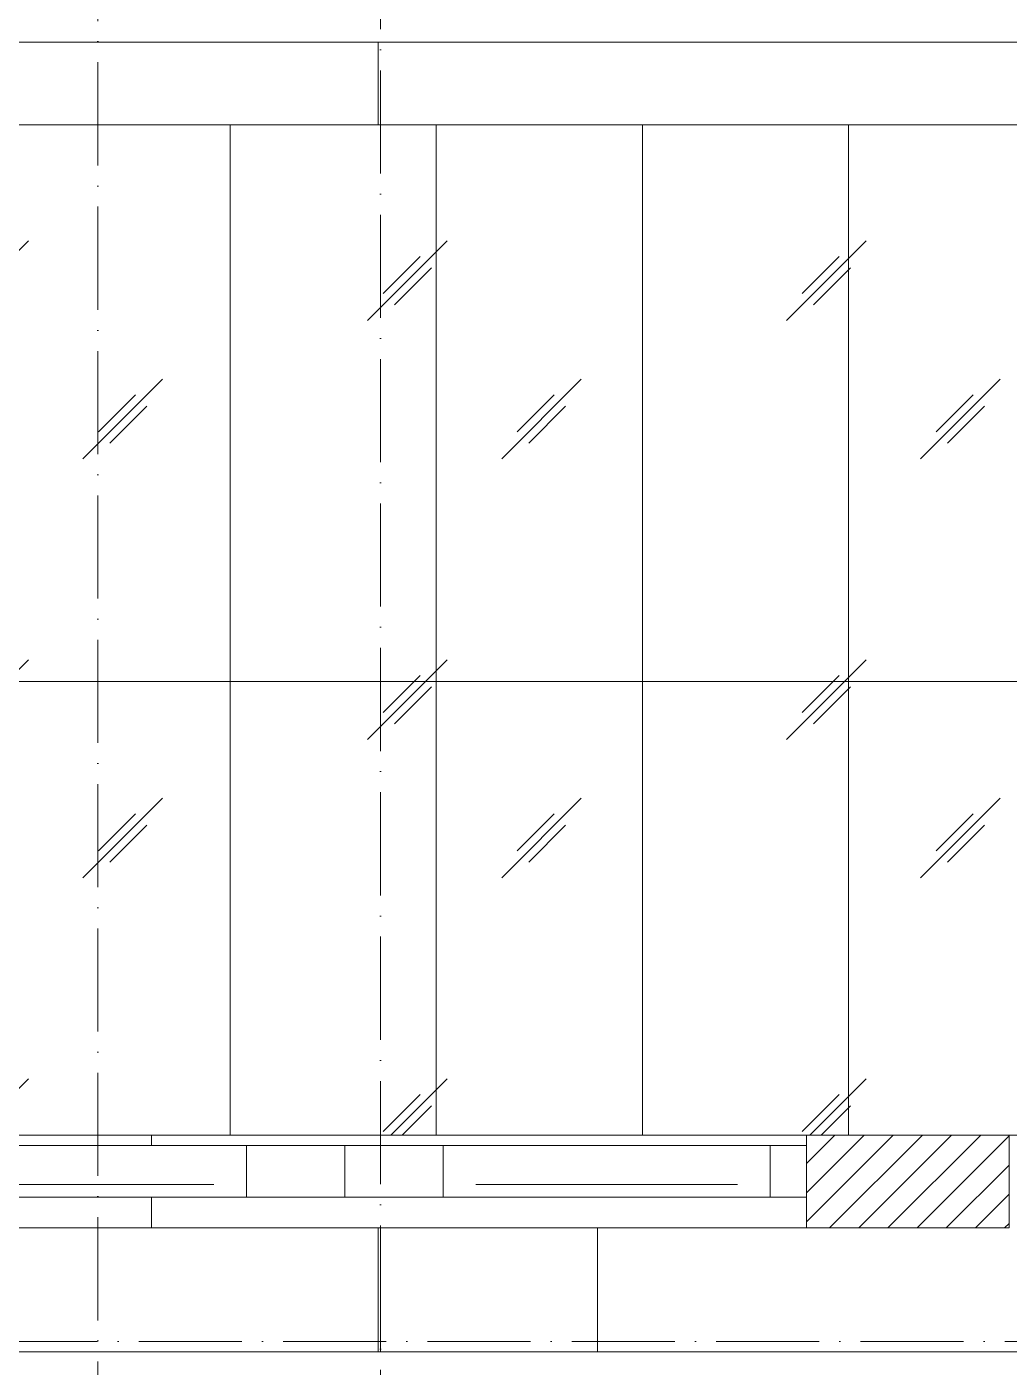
# Model space of a CAD drawing. Header units: millimetres. Extents: x -12680 to 112808, y -16580 to 93550.
# Drawn here: x 39286 to 44051, y -1125 to 5375 of the extents above; entities that cross this region are included whole.
import ezdxf

# ---------------------------------------------------------------- set-up
doc = ezdxf.new("R2010")
doc.units = ezdxf.units.MM
doc.linetypes.add('Grid Line', pattern=[14, 10, -2, 0, -2])
for name, color, linetype, lineweight in [('HATCH-TUONG', 152, 'Continuous', 9), ('KINH', 152, 'Continuous', 5), ('NET CAT', 3, 'Continuous', 5), ('NET-CAT', 3, 'Continuous', 9), ('NET-THAY', 2, 'Continuous', 15), ('TRUC', 225, 'Continuous', 5)]:
    doc.layers.add(name, color=color, linetype=linetype, lineweight=lineweight)
pattern_1 = [(45, (43100.6, 40601.6), (0, 2032), [253.59, -2620.09]), (45, (43045.4, 40656.7), (0, 2032), [253.59, -2620.09]), (45, (42969.5, 40525.7), (0, 2032), [546.2, -2327.48]), (45, (41718.8, 41963), (0, 2032), [253.59, -2620.09]), (45, (41663.6, 42018.2), (0, 2032), [253.59, -2620.09]), (45, (41587.8, 41887.1), (0, 2032), [546.2, -2327.48])]

# ---------------------------------------------------------------- blocks, each defined once
blk = doc.blocks.new('System Panel - Glazed-V37-MẶT CẮT B-B')
at = {"layer": 'KINH'}
h = blk.add_hatch(dxfattribs=at)
h.set_pattern_fill('FP_5', color=256, style=0, pattern_type=2)
h.set_pattern_definition(pattern_1)
h.paths.add_polyline_path([(44052.2, 0), (44271.9, 0), (44271.9, 2200), (43271.9, 2200), (43271.9, 0), (44051, 0)], flags=0)
at = {"layer": 'KINH', "color": 7}
for p, q in [((44271.9, 2200), (43271.9, 2200)), ((43271.9, 2200), (43271.9, 0)), ((44271.9, 0), (44271.9, 2200))]:
    blk.add_line(p, q, dxfattribs=at)
blk = doc.blocks.new('System Panel - Glazed-V38-MẶT CẮT B-B')
at = {"layer": 'KINH'}
h = blk.add_hatch(dxfattribs=at)
h.set_pattern_fill('FP_5', color=256, style=0, pattern_type=2)
h.set_pattern_definition(pattern_1)
h.paths.add_polyline_path([(43068.2, 0), (43271.9, 0), (43271.9, 2200), (42271.9, 2200), (42271.9, 0), (42566.6, 0)], flags=0)
at = {"layer": 'KINH', "color": 7}
for p, q in [((43271.9, 2200), (42271.9, 2200)), ((42271.9, 2200), (42271.9, 0)), ((43271.9, 0), (43271.9, 2200))]:
    blk.add_line(p, q, dxfattribs=at)
blk = doc.blocks.new('System Panel - Glazed-V39-MẶT CẮT B-B')
at = {"layer": 'KINH'}
h = blk.add_hatch(dxfattribs=at)
h.set_pattern_fill('FP_5', color=256, style=0, pattern_type=2)
h.set_pattern_definition(pattern_1)
h.paths.add_polyline_path([(41271.9, 0), (42271.9, 0), (42271.9, 2200), (41271.9, 2200), (41271.9, 635.6)], flags=0)
at = {"layer": 'KINH', "color": 7}
for p, q in [((42271.9, 2200), (41271.9, 2200)), ((41271.9, 2200), (41271.9, 0)), ((42271.9, 0), (42271.9, 2200))]:
    blk.add_line(p, q, dxfattribs=at)
blk = doc.blocks.new('System Panel - Glazed-V40-MẶT CẮT B-B')
at = {"layer": 'KINH'}
h = blk.add_hatch(dxfattribs=at)
h.set_pattern_fill('FP_5', color=256, style=0, pattern_type=2)
h.set_pattern_definition(pattern_1)
h.paths.add_polyline_path([(40271.9, 0), (41271.9, 0), (41271.9, 2200), (40271.9, 2200), (40271.9, 635.6)], flags=0)
at = {"layer": 'KINH', "color": 7}
for p, q in [((41271.9, 2200), (40271.9, 2200)), ((40271.9, 2200), (40271.9, 0)), ((41271.9, 0), (41271.9, 2200))]:
    blk.add_line(p, q, dxfattribs=at)
blk = doc.blocks.new('System Panel - Glazed-537335-MẶT CẮT B-B')
at = {"layer": 'KINH'}
h = blk.add_hatch(dxfattribs=at)
h.set_pattern_fill('FP_5', color=256, style=0, pattern_type=2)
h.set_pattern_definition(pattern_1)
h.paths.add_polyline_path([(39804.3, 0), (40271.9, 0), (40271.9, 2200), (38850.5, 2200), (38850.5, 0), (39673.7, 0)], flags=0)
at = {"layer": 'KINH', "color": 7}
for p, q in [((40271.9, 2200), (38850.5, 2200)), ((38850.5, 2200), (38850.5, 0)), ((40271.9, 0), (40271.9, 2200))]:
    blk.add_line(p, q, dxfattribs=at)
blk = doc.blocks.new('System Panel - Glazed-V46-MẶT CẮT B-B')
at = {"layer": 'KINH'}
h = blk.add_hatch(dxfattribs=at)
h.set_pattern_fill('FP_5', color=256, style=0, pattern_type=2)
h.set_pattern_definition(pattern_1)
h.paths.add_polyline_path([(43271.9, 2200), (44271.9, 2200), (44271.9, 4900), (43271.9, 4900), (43271.9, 3200)], flags=0)
at = {"layer": 'KINH', "color": 7}
for p, q in [((44271.9, 4900), (43271.9, 4900)), ((43271.9, 4900), (43271.9, 3200)), ((44271.9, 3200), (44271.9, 4900)), ((43271.9, 3200), (43271.9, 2200)), ((44271.9, 2200), (44271.9, 3200)), ((43271.9, 2200), (44271.9, 2200))]:
    blk.add_line(p, q, dxfattribs=at)
blk = doc.blocks.new('System Panel - Glazed-V47-MẶT CẮT B-B')
at = {"layer": 'KINH'}
h = blk.add_hatch(dxfattribs=at)
h.set_pattern_fill('FP_5', color=256, style=0, pattern_type=2)
h.set_pattern_definition(pattern_1)
h.paths.add_polyline_path([(42271.9, 2200), (43271.9, 2200), (43271.9, 4900), (42271.9, 4900), (42271.9, 3200)], flags=0)
at = {"layer": 'KINH', "color": 7}
for p, q in [((43271.9, 4900), (42271.9, 4900)), ((42271.9, 4900), (42271.9, 3200)), ((43271.9, 3200), (43271.9, 4900)), ((42271.9, 3200), (42271.9, 2200)), ((43271.9, 2200), (43271.9, 3200)), ((42271.9, 2200), (43271.9, 2200))]:
    blk.add_line(p, q, dxfattribs=at)
blk = doc.blocks.new('System Panel - Glazed-V48-MẶT CẮT B-B')
at = {"layer": 'KINH'}
h = blk.add_hatch(dxfattribs=at)
h.set_pattern_fill('FP_5', color=256, style=0, pattern_type=2)
h.set_pattern_definition(pattern_1)
h.paths.add_polyline_path([(41271.9, 2200), (42271.9, 2200), (42271.9, 4900), (41271.9, 4900), (41271.9, 3200)], flags=0)
at = {"layer": 'KINH', "color": 7}
for p, q in [((42271.9, 4900), (41271.9, 4900)), ((41271.9, 4900), (41271.9, 3200)), ((42271.9, 3200), (42271.9, 4900)), ((41271.9, 3200), (41271.9, 2200)), ((42271.9, 2200), (42271.9, 3200)), ((41271.9, 2200), (42271.9, 2200))]:
    blk.add_line(p, q, dxfattribs=at)
blk = doc.blocks.new('System Panel - Glazed-V49-MẶT CẮT B-B')
at = {"layer": 'KINH'}
h = blk.add_hatch(dxfattribs=at)
h.set_pattern_fill('FP_5', color=256, style=0, pattern_type=2)
h.set_pattern_definition(pattern_1)
h.paths.add_polyline_path([(40271.9, 2200), (41271.9, 2200), (41271.9, 4900), (40271.9, 4900), (40271.9, 3200)], flags=0)
at = {"layer": 'KINH', "color": 7}
for p, q in [((41271.9, 4900), (40271.9, 4900)), ((40271.9, 4900), (40271.9, 3200)), ((41271.9, 3200), (41271.9, 4900)), ((40271.9, 3200), (40271.9, 2200)), ((41271.9, 2200), (41271.9, 3200)), ((40271.9, 2200), (41271.9, 2200))]:
    blk.add_line(p, q, dxfattribs=at)
blk = doc.blocks.new('System Panel - Glazed-537338-MẶT CẮT B-B')
at = {"layer": 'KINH'}
h = blk.add_hatch(dxfattribs=at)
h.set_pattern_fill('FP_5', color=256, style=0, pattern_type=2)
h.set_pattern_definition(pattern_1)
h.paths.add_polyline_path([(38850.5, 2200), (40271.9, 2200), (40271.9, 4900), (38850.5, 4900), (38850.5, 3200)], flags=0)
at = {"layer": 'KINH', "color": 7}
for p, q in [((40271.9, 4900), (38850.5, 4900)), ((38850.5, 4900), (38850.5, 3200)), ((40271.9, 3200), (40271.9, 4900)), ((38850.5, 3200), (38850.5, 2200)), ((40271.9, 2200), (40271.9, 3200)), ((38850.5, 2200), (40271.9, 2200))]:
    blk.add_line(p, q, dxfattribs=at)
blk = doc.blocks.new('ALC1807-ASCENT PLAZA-TANG 1_2_rvt-1-MẶT CẮT B-B')
at = {"layer": 'HATCH-TUONG', "lineweight": 5}
h = blk.add_hatch(dxfattribs=at)
h.set_pattern_fill('FP_4', style=0, pattern_type=2)
h.set_pattern_definition([(45, (41462.07, 40400), (-70.71068, 70.71068), [])])
h.paths.add_polyline_path([(44051, -450), (44051, 0), (43068.2, 0), (43068.2, -450), (43947.7, -450)], flags=0)
at = {"layer": 'NET CAT'}
h = blk.add_hatch(dxfattribs=at)
h.set_pattern_fill('FP_45', style=0, pattern_type=2)
h.set_pattern_definition([(0, (41462.1, 40400), (1270, 1270), [1270, -1270]), (0, (41462.1, 40876.2), (1270, 1270), [1270, -1270]), (0, (41462.1, 41352.5), (1270, 1270), [1270, -1270]), (90, (41620.8, 41511.2), (-1270, 1270), [1270, -1270]), (90, (42097.1, 41511.2), (-1270, 1270), [1270, -1270]), (90, (42573.3, 41511.2), (-1270, 1270), [1270, -1270])])
h.paths.add_polyline_path([(41645.8, -300), (43068.2, -300), (43068.2, -50), (38962.8, -50), (38962.8, -300), (40725.1, -300)], flags=0)
at = {"layer": 'NET-CAT'}
for p, q in [((44051, 0), (43068.2, 0)), ((43068.2, 0), (43068.2, -450)), ((44051, -450), (44051, 0)), ((43068.2, -450), (44051, -450))]:
    blk.add_line(p, q, dxfattribs=at)
at = {"layer": 'NET-CAT', "lineweight": 15}
for p, q in [((43068.2, -50), (38962.8, -50)), ((43068.2, -300), (43068.2, -50)), ((38962.8, -300), (43068.2, -300))]:
    blk.add_line(p, q, dxfattribs=at)
at = {"layer": 'NET-THAY', "color": 10}
for p, q in [((39891.2, 0), (38962.8, 0)), ((43068.2, 0), (39891.2, 0)), ((39891.2, -50), (39891.2, 0)), ((39891.2, -450), (39891.2, -300)), ((38962.8, -450), (39891.2, -450)), ((39891.2, -450), (43068.2, -450)), ((41000.6, -450), (41000.6, -1050)), ((42053.7, -1050), (42053.7, -450))]:
    blk.add_line(p, q, dxfattribs=at)
at = {"color": 250, "lineweight": 9}
for name in ['System Panel - Glazed-537338-MẶT CẮT B-B', 'System Panel - Glazed-V49-MẶT CẮT B-B', 'System Panel - Glazed-V48-MẶT CẮT B-B', 'System Panel - Glazed-V47-MẶT CẮT B-B', 'System Panel - Glazed-V46-MẶT CẮT B-B', 'System Panel - Glazed-537335-MẶT CẮT B-B', 'System Panel - Glazed-V40-MẶT CẮT B-B', 'System Panel - Glazed-V39-MẶT CẮT B-B', 'System Panel - Glazed-V38-MẶT CẮT B-B', 'System Panel - Glazed-V37-MẶT CẮT B-B']:
    blk.add_blockref(name, (0, 0), dxfattribs=at)

msp = doc.modelspace()

# ---------------------------------------------------------------- linework, layer by layer
at = {"layer": 'NET CAT'}
for p, q in [((40990.5, 5300), (40990.5, 4900)), ((40990.5, -450), (40990.5, -1050))]:
    msp.add_line(p, q, dxfattribs=at)
at = {"layer": 'NET-CAT', "lineweight": 15}
for p, q in [((27950.5, 5300), (77213.6, 5300)), ((55756.9, -1050), (34831.4, -1050))]:
    msp.add_line(p, q, dxfattribs=at)
at = {"layer": 'TRUC', "linetype": 'Grid Line', "ltscale": 50}
for p, q in [((39630.5, -7898.8), (39630.5, 91838.4)), ((41000.5, -11438.8), (41000.5, 91838.4)), ((-12679, 0), (108517.8, 0)), ((-12679, -1000), (112808.4, -1000))]:
    msp.add_line(p, q, dxfattribs=at)

# ---------------------------------------------------------------- block references
at = {"lineweight": 5}
msp.add_blockref('ALC1807-ASCENT PLAZA-TANG 1_2_rvt-1-MẶT CẮT B-B', (0, 0), dxfattribs=at)

doc.saveas('drawing.dxf')
